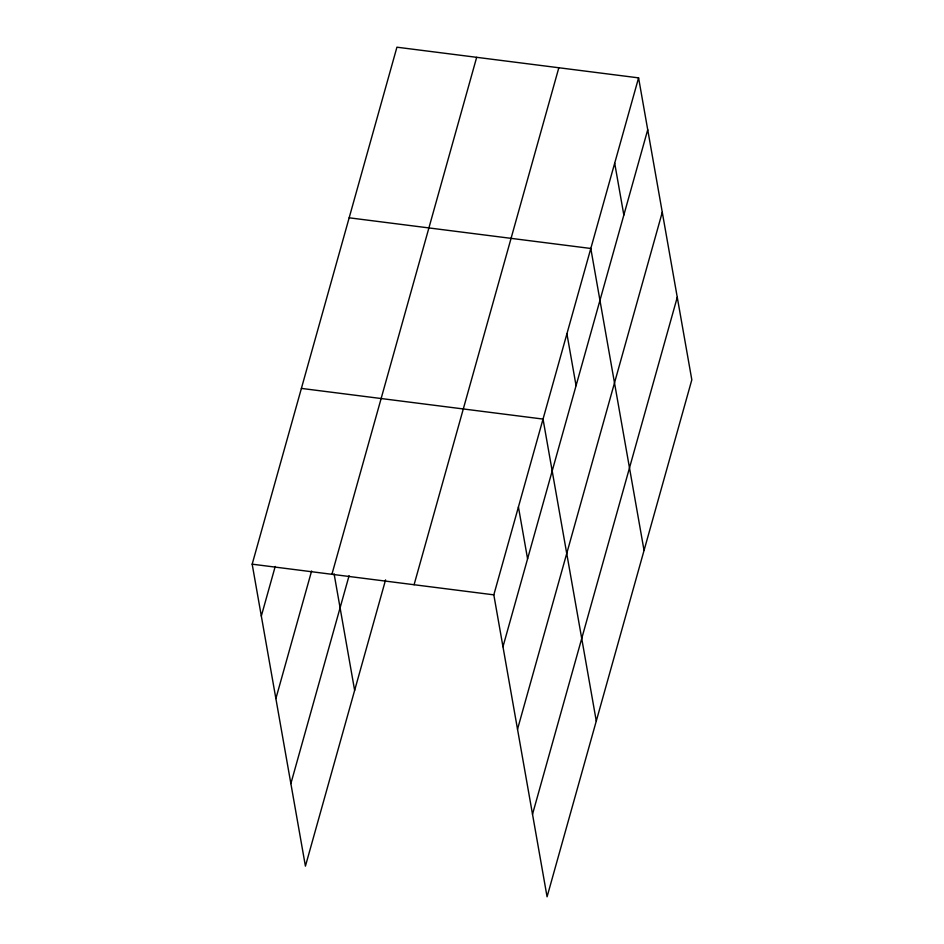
<?xml version="1.0" encoding="UTF-8"?>
<svg xmlns="http://www.w3.org/2000/svg" width="944" height="944" viewBox="0 0 944 944"><rect width="100%" height="100%" fill="white"/><g stroke="black" fill="none" stroke-linecap="round" stroke-linejoin="round"><path stroke-width="1.42" d="M385.577 579.887L305.419 866.132L252.178 564.182L396.928 47.2L638.581 77.868L691.822 379.818L547.072 896.8L493.818 594.85L638.581 77.868M261.323 616.054L275.223 566.435M275.884 698.572L311.603 571.002M331.922 574.294L476.673 57.324M290.87 783.603L349.091 575.675M414.086 584.725L558.836 67.744M502.975 646.711L647.726 129.741M517.524 729.24L662.275 212.27M532.51 814.271L677.261 297.289M349.162 217.804L590.802 248.473L644.044 550.423M301.396 388.409L543.036 419.077L596.278 721.027M252.178 564.182L493.818 594.85M614.686 163.17L623.842 215.043M566.919 333.775L576.064 385.648M518.433 506.963L527.578 558.824M334.093 573.822L354.637 690.359"/></g></svg>
